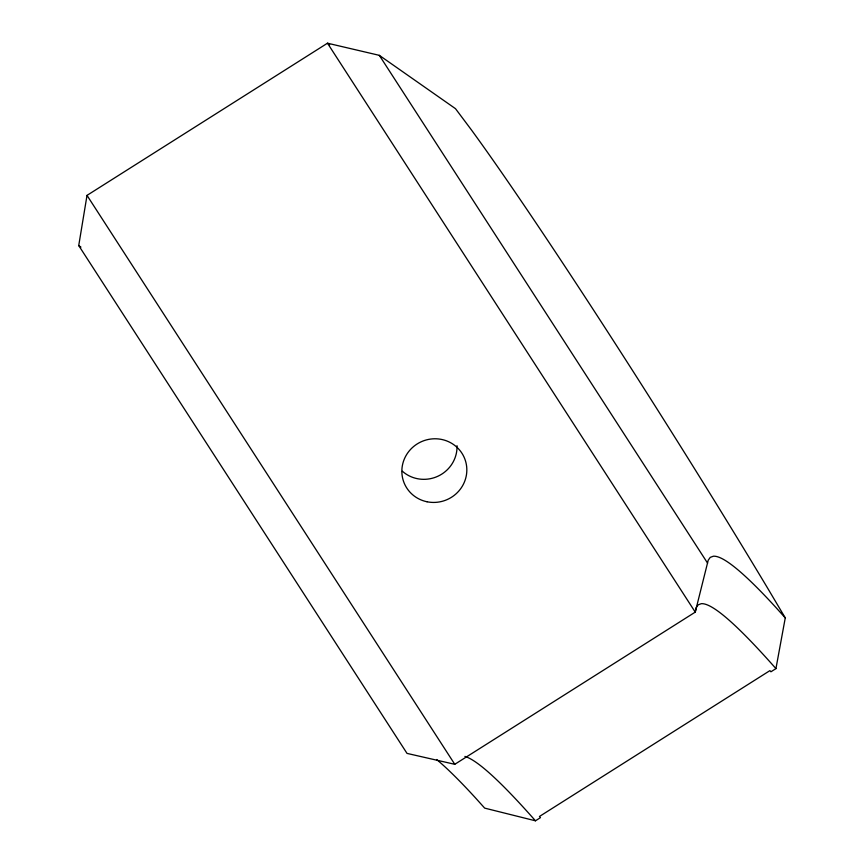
<?xml version="1.0" encoding="UTF-8"?>
<svg xmlns="http://www.w3.org/2000/svg" width="864" height="864" viewBox="0 0 864 864"><rect width="100%" height="100%" fill="white"/><g stroke="black" fill="none" stroke-linecap="round" stroke-linejoin="round"><path stroke-width="1.3" d="M785.268 617.89L776.239 607.835A3279.031 130.442 57.7 0 0 713.329 556.232L710.24 557.377L708.221 560.207L695.25 612.122L454.777 764.305L407.02 753.397L78.732 245.56L87.016 195.383L327.488 43.2L379.318 55.339L455.501 108.68L471.398 129.892A396.382 15.768 57.7 0 1 767.675 588.222L785.268 617.89L775.937 668.617L770.926 671.792L769.9 670.637L539.438 816.48L540.475 817.625L535.464 820.8L484.682 808.121L475.643 798.066A3279.031 130.442 57.7 0 0 436.644 759.521M329.692 44.744L327.488 43.2L695.25 612.122L696.19 607.64L698.188 604.832L701.244 603.698A3245.378 129.103 57.7 0 1 775.937 668.617M78.732 245.56L80.946 247.115M379.318 55.339L707.605 563.177M87.016 195.383L454.777 764.305M464.886 756.421A3245.378 129.103 57.7 0 1 535.464 820.8M457.013 445.716A32.638 31.687 -23 0 1 438.016 476.183A32.638 31.687 -23 0 1 402.376 471.236M427.032 501.768A32.638 31.687 -23 0 0 465.415 460.652A32.638 31.687 -23 0 0 410.584 449.388A32.638 31.687 -23 0 0 427.032 501.768"/></g></svg>
